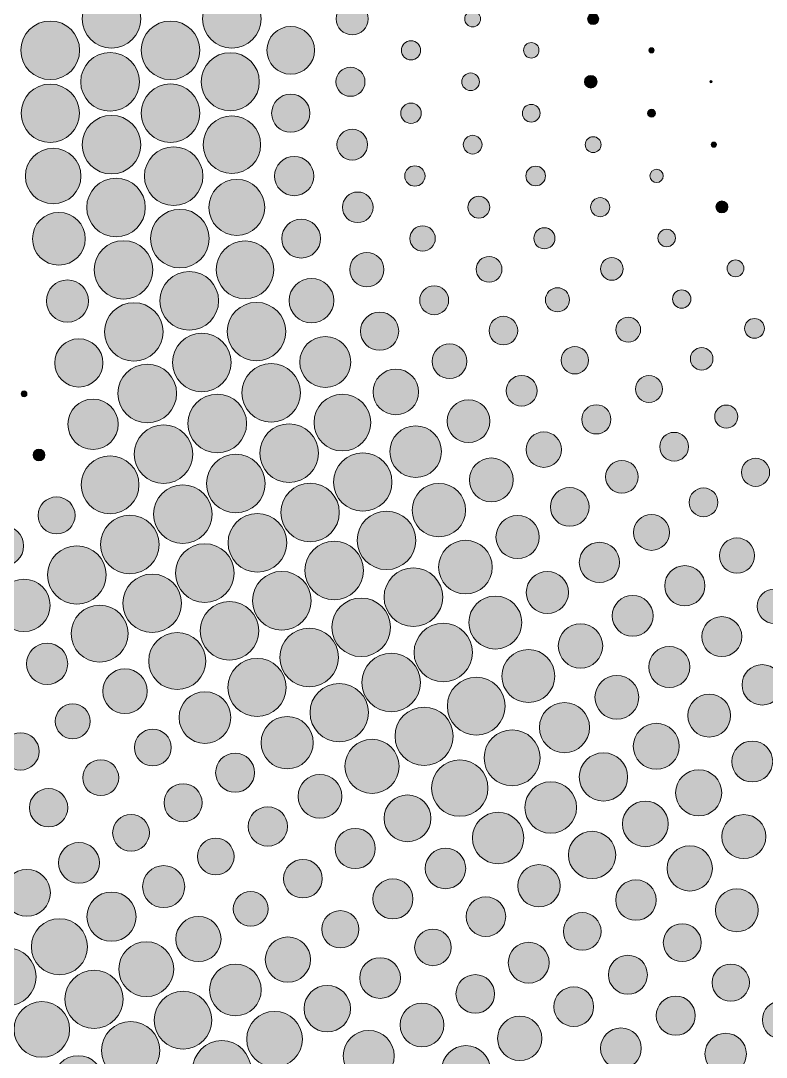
# Model space of a CAD drawing. Extents: x 3515 to 4006, y 175 to 667.
# Drawn here: x 3643.9 to 3705.4, y 340.4 to 426 of the extents above; entities that cross this region are included whole.
import ezdxf

# ---------------------------------------------------------------- set-up
doc = ezdxf.new("R2010")
doc.units = 0
doc.header["$MEASUREMENT"] = 0
doc.layers.add('Capa 1', color=7, linetype='Continuous', lineweight=0)

# ---------------------------------------------------------------- blocks, each defined once
blk = doc.blocks.new('Block_0')
at = {"layer": 'Capa 1', "true_color": 0x000000, "transparency": 33554687}
h = blk.add_hatch(color=18, dxfattribs=at)
h.dxf.hatch_style = 2
edge = h.paths.add_edge_path()
edge.add_arc((3651.364, 426.147), 2.421, 0, 360)
h = blk.add_hatch(color=18, dxfattribs=at)
h.dxf.hatch_style = 2
edge = h.paths.add_edge_path()
edge.add_arc((3661.301, 426.147), 2.418, 0, 360)
h = blk.add_hatch(color=18, dxfattribs=at)
h.dxf.hatch_style = 2
edge = h.paths.add_edge_path()
edge.add_arc((3671.241, 426.147), 1.322, 0, 360)
h = blk.add_hatch(color=18, dxfattribs=at)
h.dxf.hatch_style = 2
edge = h.paths.add_edge_path()
edge.add_arc((3681.185, 426.146), 0.657, 0, 360)
h = blk.add_hatch(color=18, dxfattribs=at)
h.dxf.hatch_style = 2
edge = h.paths.add_edge_path()
edge.add_arc((3691.134, 426.145), 0.46, 0, 360)
h = blk.add_hatch(color=18, dxfattribs=at)
h.dxf.hatch_style = 2
edge = h.paths.add_edge_path()
edge.add_arc((3646.307, 423.551), 2.421, 0, 360)
h = blk.add_hatch(color=18, dxfattribs=at)
h.dxf.hatch_style = 2
edge = h.paths.add_edge_path()
edge.add_arc((3656.235, 423.551), 2.421, 0, 360)
h = blk.add_hatch(color=18, dxfattribs=at)
h.dxf.hatch_style = 2
edge = h.paths.add_edge_path()
edge.add_arc((3666.164, 423.551), 1.969, 0, 360)
h = blk.add_hatch(color=18, dxfattribs=at)
h.dxf.hatch_style = 2
edge = h.paths.add_edge_path()
edge.add_arc((3676.093, 423.551), 0.794, 0, 360)
h = blk.add_hatch(color=18, dxfattribs=at)
h.dxf.hatch_style = 2
edge = h.paths.add_edge_path()
edge.add_arc((3686.023, 423.551), 0.639, 0, 360)
h = blk.add_hatch(color=18, dxfattribs=at)
h.dxf.hatch_style = 2
edge = h.paths.add_edge_path()
edge.add_arc((3651.24, 420.953), 2.421, 0, 360)
h = blk.add_hatch(color=18, dxfattribs=at)
h.dxf.hatch_style = 2
edge = h.paths.add_edge_path()
edge.add_arc((3661.165, 420.953), 2.4, 0, 360)
h = blk.add_hatch(color=18, dxfattribs=at)
h.dxf.hatch_style = 2
edge = h.paths.add_edge_path()
edge.add_arc((3695.955, 423.55), 0.215, 0, 360)
h = blk.add_hatch(color=18, dxfattribs=at)
h.dxf.hatch_style = 2
edge = h.paths.add_edge_path()
edge.add_arc((3671.09, 420.953), 1.202, 0, 360)
h = blk.add_hatch(color=18, dxfattribs=at)
h.dxf.hatch_style = 2
edge = h.paths.add_edge_path()
edge.add_arc((3681.015, 420.953), 0.726, 0, 360)
h = blk.add_hatch(color=18, dxfattribs=at)
h.dxf.hatch_style = 2
edge = h.paths.add_edge_path()
edge.add_arc((3690.94, 420.953), 0.52, 0, 360)
h = blk.add_hatch(color=18, dxfattribs=at)
h.dxf.hatch_style = 2
edge = h.paths.add_edge_path()
edge.add_arc((3646.307, 418.355), 2.409, 0, 360)
h = blk.add_hatch(color=18, dxfattribs=at)
h.dxf.hatch_style = 2
edge = h.paths.add_edge_path()
edge.add_arc((3656.235, 418.355), 2.421, 0, 360)
h = blk.add_hatch(color=18, dxfattribs=at)
h.dxf.hatch_style = 2
edge = h.paths.add_edge_path()
edge.add_arc((3700.865, 420.953), 0.0944, 0, 360)
h = blk.add_hatch(color=18, dxfattribs=at)
h.dxf.hatch_style = 2
edge = h.paths.add_edge_path()
edge.add_arc((3666.164, 418.355), 1.577, 0, 360)
h = blk.add_hatch(color=18, dxfattribs=at)
h.dxf.hatch_style = 2
edge = h.paths.add_edge_path()
edge.add_arc((3676.093, 418.355), 0.844, 0, 360)
h = blk.add_hatch(color=18, dxfattribs=at)
h.dxf.hatch_style = 2
edge = h.paths.add_edge_path()
edge.add_arc((3686.023, 418.355), 0.733, 0, 360)
h = blk.add_hatch(color=18, dxfattribs=at)
h.dxf.hatch_style = 2
edge = h.paths.add_edge_path()
edge.add_arc((3695.955, 418.355), 0.323, 0, 360)
h = blk.add_hatch(color=18, dxfattribs=at)
h.dxf.hatch_style = 2
edge = h.paths.add_edge_path()
edge.add_arc((3651.364, 415.758), 2.421, 0, 360)
h = blk.add_hatch(color=18, dxfattribs=at)
h.dxf.hatch_style = 2
edge = h.paths.add_edge_path()
edge.add_arc((3661.301, 415.758), 2.377, 0, 360)
h = blk.add_hatch(color=18, dxfattribs=at)
h.dxf.hatch_style = 2
edge = h.paths.add_edge_path()
edge.add_arc((3671.241, 415.759), 1.268, 0, 360)
h = blk.add_hatch(color=18, dxfattribs=at)
h.dxf.hatch_style = 2
edge = h.paths.add_edge_path()
edge.add_arc((3681.185, 415.76), 0.773, 0, 360)
h = blk.add_hatch(color=18, dxfattribs=at)
h.dxf.hatch_style = 2
edge = h.paths.add_edge_path()
edge.add_arc((3691.134, 415.761), 0.658, 0, 360)
h = blk.add_hatch(color=18, dxfattribs=at)
h.dxf.hatch_style = 2
edge = h.paths.add_edge_path()
edge.add_arc((3646.544, 413.164), 2.292, 0, 360)
h = blk.add_hatch(color=18, dxfattribs=at)
h.dxf.hatch_style = 2
edge = h.paths.add_edge_path()
edge.add_arc((3656.494, 413.165), 2.418, 0, 360)
h = blk.add_hatch(color=18, dxfattribs=at)
h.dxf.hatch_style = 2
edge = h.paths.add_edge_path()
edge.add_arc((3701.092, 415.763), 0.215, 0, 360)
h = blk.add_hatch(color=18, dxfattribs=at)
h.dxf.hatch_style = 2
edge = h.paths.add_edge_path()
edge.add_arc((3666.45, 413.167), 1.622, 0, 360)
h = blk.add_hatch(color=18, dxfattribs=at)
h.dxf.hatch_style = 2
edge = h.paths.add_edge_path()
edge.add_arc((3676.413, 413.169), 0.841, 0, 360)
h = blk.add_hatch(color=18, dxfattribs=at)
h.dxf.hatch_style = 2
edge = h.paths.add_edge_path()
edge.add_arc((3686.386, 413.172), 0.809, 0, 360)
h = blk.add_hatch(color=18, dxfattribs=at)
h.dxf.hatch_style = 2
edge = h.paths.add_edge_path()
edge.add_arc((3696.373, 413.177), 0.547, 0, 360)
h = blk.add_hatch(color=18, dxfattribs=at)
h.dxf.hatch_style = 2
edge = h.paths.add_edge_path()
edge.add_arc((3651.735, 410.575), 2.42, 0, 360)
h = blk.add_hatch(color=18, dxfattribs=at)
h.dxf.hatch_style = 2
edge = h.paths.add_edge_path()
edge.add_arc((3661.709, 410.578), 2.309, 0, 360)
h = blk.add_hatch(color=18, dxfattribs=at)
h.dxf.hatch_style = 2
edge = h.paths.add_edge_path()
edge.add_arc((3671.694, 410.583), 1.265, 0, 360)
h = blk.add_hatch(color=18, dxfattribs=at)
h.dxf.hatch_style = 2
edge = h.paths.add_edge_path()
edge.add_arc((3681.695, 410.589), 0.904, 0, 360)
h = blk.add_hatch(color=18, dxfattribs=at)
h.dxf.hatch_style = 2
edge = h.paths.add_edge_path()
edge.add_arc((3691.716, 410.598), 0.787, 0, 360)
h = blk.add_hatch(color=18, dxfattribs=at)
h.dxf.hatch_style = 2
edge = h.paths.add_edge_path()
edge.add_arc((3701.77, 410.612), 0.494, 0, 360)
h = blk.add_hatch(color=18, dxfattribs=at)
h.dxf.hatch_style = 2
edge = h.paths.add_edge_path()
edge.add_arc((3647.016, 407.989), 2.18, 0, 360)
h = blk.add_hatch(color=18, dxfattribs=at)
h.dxf.hatch_style = 2
edge = h.paths.add_edge_path()
edge.add_arc((3657.012, 407.995), 2.42, 0, 360)
h = blk.add_hatch(color=18, dxfattribs=at)
h.dxf.hatch_style = 2
edge = h.paths.add_edge_path()
edge.add_arc((3667.021, 408.002), 1.605, 0, 360)
h = blk.add_hatch(color=18, dxfattribs=at)
h.dxf.hatch_style = 2
edge = h.paths.add_edge_path()
edge.add_arc((3677.051, 408.012), 1.049, 0, 360)
h = blk.add_hatch(color=18, dxfattribs=at)
h.dxf.hatch_style = 2
edge = h.paths.add_edge_path()
edge.add_arc((3687.109, 408.027), 0.87, 0, 360)
h = blk.add_hatch(color=18, dxfattribs=at)
h.dxf.hatch_style = 2
edge = h.paths.add_edge_path()
edge.add_arc((3697.206, 408.049), 0.718, 0, 360)
h = blk.add_hatch(color=18, dxfattribs=at)
h.dxf.hatch_style = 2
edge = h.paths.add_edge_path()
edge.add_arc((3652.352, 405.416), 2.413, 0, 360)
h = blk.add_hatch(color=18, dxfattribs=at)
h.dxf.hatch_style = 2
edge = h.paths.add_edge_path()
edge.add_arc((3662.387, 405.427), 2.384, 0, 360)
h = blk.add_hatch(color=18, dxfattribs=at)
h.dxf.hatch_style = 2
edge = h.paths.add_edge_path()
edge.add_arc((3672.447, 405.442), 1.414, 0, 360)
h = blk.add_hatch(color=18, dxfattribs=at)
h.dxf.hatch_style = 2
edge = h.paths.add_edge_path()
edge.add_arc((3682.541, 405.463), 1.066, 0, 360)
h = blk.add_hatch(color=18, dxfattribs=at)
h.dxf.hatch_style = 2
edge = h.paths.add_edge_path()
edge.add_arc((3692.682, 405.493), 0.933, 0, 360)
h = blk.add_hatch(color=18, dxfattribs=at)
h.dxf.hatch_style = 2
edge = h.paths.add_edge_path()
edge.add_arc((3702.894, 405.54), 0.695, 0, 360)
h = blk.add_hatch(color=18, dxfattribs=at)
h.dxf.hatch_style = 2
edge = h.paths.add_edge_path()
edge.add_arc((3657.786, 402.857), 2.421, 0, 360)
h = blk.add_hatch(color=18, dxfattribs=at)
h.dxf.hatch_style = 2
edge = h.paths.add_edge_path()
edge.add_arc((3647.724, 402.841), 1.742, 0, 360)
h = blk.add_hatch(color=18, dxfattribs=at)
h.dxf.hatch_style = 2
edge = h.paths.add_edge_path()
edge.add_arc((3667.877, 402.877), 1.841, 0, 360)
h = blk.add_hatch(color=18, dxfattribs=at)
h.dxf.hatch_style = 2
edge = h.paths.add_edge_path()
edge.add_arc((3678.006, 402.905), 1.197, 0, 360)
h = blk.add_hatch(color=18, dxfattribs=at)
h.dxf.hatch_style = 2
edge = h.paths.add_edge_path()
edge.add_arc((3688.189, 402.945), 0.996, 0, 360)
h = blk.add_hatch(color=18, dxfattribs=at)
h.dxf.hatch_style = 2
edge = h.paths.add_edge_path()
edge.add_arc((3698.45, 403.004), 0.755, 0, 360)
h = blk.add_hatch(color=18, dxfattribs=at)
h.dxf.hatch_style = 2
edge = h.paths.add_edge_path()
edge.add_arc((3653.213, 400.291), 2.416, 0, 360)
h = blk.add_hatch(color=18, dxfattribs=at)
h.dxf.hatch_style = 2
edge = h.paths.add_edge_path()
edge.add_arc((3663.334, 400.318), 2.412, 0, 360)
h = blk.add_hatch(color=18, dxfattribs=at)
h.dxf.hatch_style = 2
edge = h.paths.add_edge_path()
edge.add_arc((3673.498, 400.353), 1.578, 0, 360)
h = blk.add_hatch(color=18, dxfattribs=at)
h.dxf.hatch_style = 2
edge = h.paths.add_edge_path()
edge.add_arc((3683.721, 400.403), 1.183, 0, 360)
h = blk.add_hatch(color=18, dxfattribs=at)
h.dxf.hatch_style = 2
edge = h.paths.add_edge_path()
edge.add_arc((3694.027, 400.475), 1.026, 0, 360)
h = blk.add_hatch(color=18, dxfattribs=at)
h.dxf.hatch_style = 2
edge = h.paths.add_edge_path()
edge.add_arc((3704.456, 400.586), 0.817, 0, 360)
h = blk.add_hatch(color=18, dxfattribs=at)
h.dxf.hatch_style = 2
edge = h.paths.add_edge_path()
edge.add_arc((3658.816, 397.763), 2.421, 0, 360)
h = blk.add_hatch(color=18, dxfattribs=at)
h.dxf.hatch_style = 2
edge = h.paths.add_edge_path()
edge.add_arc((3669.013, 397.807), 2.106, 0, 360)
h = blk.add_hatch(color=18, dxfattribs=at)
h.dxf.hatch_style = 2
edge = h.paths.add_edge_path()
edge.add_arc((3648.665, 397.731), 1.99, 0, 360)
h = blk.add_hatch(color=18, dxfattribs=at)
h.dxf.hatch_style = 2
edge = h.paths.add_edge_path()
edge.add_arc((3679.273, 397.866), 1.433, 0, 360)
h = blk.add_hatch(color=18, dxfattribs=at)
h.dxf.hatch_style = 2
edge = h.paths.add_edge_path()
edge.add_arc((3689.621, 397.95), 1.129, 0, 360)
h = blk.add_hatch(color=18, dxfattribs=at)
h.dxf.hatch_style = 2
edge = h.paths.add_edge_path()
edge.add_arc((3700.095, 398.076), 0.931, 0, 360)
h = blk.add_hatch(color=18, dxfattribs=at)
h.dxf.hatch_style = 2
edge = h.paths.add_edge_path()
edge.add_arc((3654.318, 395.214), 2.421, 0, 360)
h = blk.add_hatch(color=18, dxfattribs=at)
h.dxf.hatch_style = 2
edge = h.paths.add_edge_path()
edge.add_arc((3664.547, 395.265), 2.418, 0, 360)
h = blk.add_hatch(color=18, dxfattribs=at)
h.dxf.hatch_style = 2
edge = h.paths.add_edge_path()
edge.add_arc((3674.843, 395.334), 1.882, 0, 360)
h = blk.add_hatch(color=18, dxfattribs=at)
h.dxf.hatch_style = 2
edge = h.paths.add_edge_path()
edge.add_arc((3685.229, 395.431), 1.27, 0, 360)
h = blk.add_hatch(color=18, dxfattribs=at)
h.dxf.hatch_style = 2
edge = h.paths.add_edge_path()
edge.add_arc((3695.743, 395.571), 1.114, 0, 360)
h = blk.add_hatch(color=18, dxfattribs=at)
h.dxf.hatch_style = 2
edge = h.paths.add_edge_path()
edge.add_arc((3644.139, 395.175), 0.242, 0, 360)
h = blk.add_hatch(color=18, dxfattribs=at)
h.dxf.hatch_style = 2
edge = h.paths.add_edge_path()
edge.add_arc((3649.838, 392.669), 2.078, 0, 360)
h = blk.add_hatch(color=18, dxfattribs=at)
h.dxf.hatch_style = 2
edge = h.paths.add_edge_path()
edge.add_arc((3660.098, 392.728), 2.421, 0, 360)
h = blk.add_hatch(color=18, dxfattribs=at)
h.dxf.hatch_style = 2
edge = h.paths.add_edge_path()
edge.add_arc((3670.427, 392.807), 2.343, 0, 360)
h = blk.add_hatch(color=18, dxfattribs=at)
h.dxf.hatch_style = 2
edge = h.paths.add_edge_path()
edge.add_arc((3680.848, 392.915), 1.767, 0, 360)
h = blk.add_hatch(color=18, dxfattribs=at)
h.dxf.hatch_style = 2
edge = h.paths.add_edge_path()
edge.add_arc((3691.398, 393.068), 1.206, 0, 360)
h = blk.add_hatch(color=18, dxfattribs=at)
h.dxf.hatch_style = 2
edge = h.paths.add_edge_path()
edge.add_arc((3702.131, 393.297), 0.956, 0, 360)
h = blk.add_hatch(color=18, dxfattribs=at)
h.dxf.hatch_style = 2
edge = h.paths.add_edge_path()
edge.add_arc((3655.663, 390.195), 2.421, 0, 360)
h = blk.add_hatch(color=18, dxfattribs=at)
h.dxf.hatch_style = 2
edge = h.paths.add_edge_path()
edge.add_arc((3666.023, 390.283), 2.42, 0, 360)
h = blk.add_hatch(color=18, dxfattribs=at)
h.dxf.hatch_style = 2
edge = h.paths.add_edge_path()
edge.add_arc((3676.477, 390.402), 2.129, 0, 360)
h = blk.add_hatch(color=18, dxfattribs=at)
h.dxf.hatch_style = 2
edge = h.paths.add_edge_path()
edge.add_arc((3687.059, 390.568), 1.462, 0, 360)
h = blk.add_hatch(color=18, dxfattribs=at)
h.dxf.hatch_style = 2
edge = h.paths.add_edge_path()
edge.add_arc((3697.82, 390.809), 1.189, 0, 360)
h = blk.add_hatch(color=18, dxfattribs=at)
h.dxf.hatch_style = 2
edge = h.paths.add_edge_path()
edge.add_arc((3645.374, 390.128), 0.488, 0, 360)
h = blk.add_hatch(color=18, dxfattribs=at)
h.dxf.hatch_style = 2
edge = h.paths.add_edge_path()
edge.add_arc((3651.24, 387.665), 2.389, 0, 360)
h = blk.add_hatch(color=18, dxfattribs=at)
h.dxf.hatch_style = 2
edge = h.paths.add_edge_path()
edge.add_arc((3661.63, 387.763), 2.421, 0, 360)
h = blk.add_hatch(color=18, dxfattribs=at)
h.dxf.hatch_style = 2
edge = h.paths.add_edge_path()
edge.add_arc((3672.114, 387.892), 2.41, 0, 360)
h = blk.add_hatch(color=18, dxfattribs=at)
h.dxf.hatch_style = 2
edge = h.paths.add_edge_path()
edge.add_arc((3682.725, 388.07), 1.813, 0, 360)
h = blk.add_hatch(color=18, dxfattribs=at)
h.dxf.hatch_style = 2
edge = h.paths.add_edge_path()
edge.add_arc((3693.511, 388.322), 1.348, 0, 360)
h = blk.add_hatch(color=18, dxfattribs=at)
h.dxf.hatch_style = 2
edge = h.paths.add_edge_path()
edge.add_arc((3704.546, 388.697), 1.162, 0, 360)
h = blk.add_hatch(color=18, dxfattribs=at)
h.dxf.hatch_style = 2
edge = h.paths.add_edge_path()
edge.add_arc((3657.245, 385.245), 2.421, 0, 360)
h = blk.add_hatch(color=18, dxfattribs=at)
h.dxf.hatch_style = 2
edge = h.paths.add_edge_path()
edge.add_arc((3667.757, 385.385), 2.418, 0, 360)
h = blk.add_hatch(color=18, dxfattribs=at)
h.dxf.hatch_style = 2
edge = h.paths.add_edge_path()
edge.add_arc((3678.396, 385.573), 2.206, 0, 360)
h = blk.add_hatch(color=18, dxfattribs=at)
h.dxf.hatch_style = 2
edge = h.paths.add_edge_path()
edge.add_arc((3689.203, 385.835), 1.6, 0, 360)
h = blk.add_hatch(color=18, dxfattribs=at)
h.dxf.hatch_style = 2
edge = h.paths.add_edge_path()
edge.add_arc((3700.248, 386.215), 1.187, 0, 360)
h = blk.add_hatch(color=18, dxfattribs=at)
h.dxf.hatch_style = 2
edge = h.paths.add_edge_path()
edge.add_arc((3646.828, 385.139), 1.526, 0, 360)
h = blk.add_hatch(color=18, dxfattribs=at)
h.dxf.hatch_style = 2
edge = h.paths.add_edge_path()
edge.add_arc((3663.407, 382.88), 2.421, 0, 360)
h = blk.add_hatch(color=18, dxfattribs=at)
h.dxf.hatch_style = 2
edge = h.paths.add_edge_path()
edge.add_arc((3674.069, 383.078), 2.417, 0, 360)
h = blk.add_hatch(color=18, dxfattribs=at)
h.dxf.hatch_style = 2
edge = h.paths.add_edge_path()
edge.add_arc((3652.868, 382.731), 2.418, 0, 360)
h = blk.add_hatch(color=18, dxfattribs=at)
h.dxf.hatch_style = 2
edge = h.paths.add_edge_path()
edge.add_arc((3684.897, 383.349), 1.785, 0, 360)
h = blk.add_hatch(color=18, dxfattribs=at)
h.dxf.hatch_style = 2
edge = h.paths.add_edge_path()
edge.add_arc((3695.95, 383.734), 1.484, 0, 360)
h = blk.add_hatch(color=18, dxfattribs=at)
h.dxf.hatch_style = 2
edge = h.paths.add_edge_path()
edge.add_arc((3642.425, 382.616), 1.679, 0, 360)
h = blk.add_hatch(color=18, dxfattribs=at)
h.dxf.hatch_style = 2
edge = h.paths.add_edge_path()
edge.add_arc((3659.061, 380.377), 2.421, 0, 360)
h = blk.add_hatch(color=18, dxfattribs=at)
h.dxf.hatch_style = 2
edge = h.paths.add_edge_path()
edge.add_arc((3669.746, 380.584), 2.421, 0, 360)
h = blk.add_hatch(color=18, dxfattribs=at)
h.dxf.hatch_style = 2
edge = h.paths.add_edge_path()
edge.add_arc((3680.592, 380.864), 2.217, 0, 360)
h = blk.add_hatch(color=18, dxfattribs=at)
h.dxf.hatch_style = 2
edge = h.paths.add_edge_path()
edge.add_arc((3691.653, 381.253), 1.663, 0, 360)
h = blk.add_hatch(color=18, dxfattribs=at)
h.dxf.hatch_style = 2
edge = h.paths.add_edge_path()
edge.add_arc((3703.012, 381.816), 1.457, 0, 360)
h = blk.add_hatch(color=18, dxfattribs=at)
h.dxf.hatch_style = 2
edge = h.paths.add_edge_path()
edge.add_arc((3648.498, 380.218), 2.413, 0, 360)
h = blk.add_hatch(color=18, dxfattribs=at)
h.dxf.hatch_style = 2
edge = h.paths.add_edge_path()
edge.add_arc((3698.704, 379.328), 1.661, 0, 360)
h = blk.add_hatch(color=18, dxfattribs=at)
h.dxf.hatch_style = 2
edge = h.paths.add_edge_path()
edge.add_arc((3654.719, 377.875), 2.417, 0, 360)
h = blk.add_hatch(color=18, dxfattribs=at)
h.dxf.hatch_style = 2
edge = h.paths.add_edge_path()
edge.add_arc((3665.425, 378.092), 2.421, 0, 360)
h = blk.add_hatch(color=18, dxfattribs=at)
h.dxf.hatch_style = 2
edge = h.paths.add_edge_path()
edge.add_arc((3676.287, 378.379), 2.421, 0, 360)
h = blk.add_hatch(color=18, dxfattribs=at)
h.dxf.hatch_style = 2
edge = h.paths.add_edge_path()
edge.add_arc((3687.355, 378.772), 1.739, 0, 360)
h = blk.add_hatch(color=18, dxfattribs=at)
h.dxf.hatch_style = 2
edge = h.paths.add_edge_path()
edge.add_arc((3644.134, 377.708), 2.163, 0, 360)
h = blk.add_hatch(color=18, dxfattribs=at)
h.dxf.hatch_style = 2
edge = h.paths.add_edge_path()
edge.add_arc((3683.057, 376.29), 2.19, 0, 360)
h = blk.add_hatch(color=18, dxfattribs=at)
h.dxf.hatch_style = 2
edge = h.paths.add_edge_path()
edge.add_arc((3694.397, 376.841), 1.69, 0, 360)
h = blk.add_hatch(color=18, dxfattribs=at)
h.dxf.hatch_style = 2
edge = h.paths.add_edge_path()
edge.add_arc((3706.097, 377.636), 1.421, 0, 360)
h = blk.add_hatch(color=18, dxfattribs=at)
h.dxf.hatch_style = 2
edge = h.paths.add_edge_path()
edge.add_arc((3650.381, 375.375), 2.353, 0, 360)
h = blk.add_hatch(color=18, dxfattribs=at)
h.dxf.hatch_style = 2
edge = h.paths.add_edge_path()
edge.add_arc((3661.106, 375.6), 2.421, 0, 360)
h = blk.add_hatch(color=18, dxfattribs=at)
h.dxf.hatch_style = 2
edge = h.paths.add_edge_path()
edge.add_arc((3671.983, 375.894), 2.421, 0, 360)
h = blk.add_hatch(color=18, dxfattribs=at)
h.dxf.hatch_style = 2
edge = h.paths.add_edge_path()
edge.add_arc((3701.758, 375.125), 1.651, 0, 360)
h = blk.add_hatch(color=18, dxfattribs=at)
h.dxf.hatch_style = 2
edge = h.paths.add_edge_path()
edge.add_arc((3678.76, 373.809), 2.415, 0, 360)
h = blk.add_hatch(color=18, dxfattribs=at)
h.dxf.hatch_style = 2
edge = h.paths.add_edge_path()
edge.add_arc((3690.09, 374.354), 1.832, 0, 360)
h = blk.add_hatch(color=18, dxfattribs=at)
h.dxf.hatch_style = 2
edge = h.paths.add_edge_path()
edge.add_arc((3656.789, 373.109), 2.357, 0, 360)
h = blk.add_hatch(color=18, dxfattribs=at)
h.dxf.hatch_style = 2
edge = h.paths.add_edge_path()
edge.add_arc((3667.68, 373.41), 2.421, 0, 360)
h = blk.add_hatch(color=18, dxfattribs=at)
h.dxf.hatch_style = 2
edge = h.paths.add_edge_path()
edge.add_arc((3646.047, 372.877), 1.701, 0, 360)
h = blk.add_hatch(color=18, dxfattribs=at)
h.dxf.hatch_style = 2
edge = h.paths.add_edge_path()
edge.add_arc((3697.423, 372.617), 1.698, 0, 360)
h = blk.add_hatch(color=18, dxfattribs=at)
h.dxf.hatch_style = 2
edge = h.paths.add_edge_path()
edge.add_arc((3663.377, 370.926), 2.404, 0, 360)
h = blk.add_hatch(color=18, dxfattribs=at)
h.dxf.hatch_style = 2
edge = h.paths.add_edge_path()
edge.add_arc((3674.462, 371.328), 2.421, 0, 360)
h = blk.add_hatch(color=18, dxfattribs=at)
h.dxf.hatch_style = 2
edge = h.paths.add_edge_path()
edge.add_arc((3685.785, 371.868), 2.187, 0, 360)
h = blk.add_hatch(color=18, dxfattribs=at)
h.dxf.hatch_style = 2
edge = h.paths.add_edge_path()
edge.add_arc((3652.474, 370.619), 1.842, 0, 360)
h = blk.add_hatch(color=18, dxfattribs=at)
h.dxf.hatch_style = 2
edge = h.paths.add_edge_path()
edge.add_arc((3705.097, 371.145), 1.669, 0, 360)
h = blk.add_hatch(color=18, dxfattribs=at)
h.dxf.hatch_style = 2
edge = h.paths.add_edge_path()
edge.add_arc((3681.481, 369.383), 2.386, 0, 360)
h = blk.add_hatch(color=18, dxfattribs=at)
h.dxf.hatch_style = 2
edge = h.paths.add_edge_path()
edge.add_arc((3693.092, 370.113), 1.807, 0, 360)
h = blk.add_hatch(color=18, dxfattribs=at)
h.dxf.hatch_style = 2
edge = h.paths.add_edge_path()
edge.add_arc((3670.165, 368.847), 2.409, 0, 360)
h = blk.add_hatch(color=18, dxfattribs=at)
h.dxf.hatch_style = 2
edge = h.paths.add_edge_path()
edge.add_arc((3659.074, 368.442), 2.136, 0, 360)
h = blk.add_hatch(color=18, dxfattribs=at)
h.dxf.hatch_style = 2
edge = h.paths.add_edge_path()
edge.add_arc((3700.719, 368.601), 1.771, 0, 360)
h = blk.add_hatch(color=18, dxfattribs=at)
h.dxf.hatch_style = 2
edge = h.paths.add_edge_path()
edge.add_arc((3648.16, 368.13), 1.439, 0, 360)
h = blk.add_hatch(color=18, dxfattribs=at)
h.dxf.hatch_style = 2
edge = h.paths.add_edge_path()
edge.add_arc((3677.177, 366.898), 2.405, 0, 360)
h = blk.add_hatch(color=18, dxfattribs=at)
h.dxf.hatch_style = 2
edge = h.paths.add_edge_path()
edge.add_arc((3688.766, 367.612), 2.072, 0, 360)
h = blk.add_hatch(color=18, dxfattribs=at)
h.dxf.hatch_style = 2
edge = h.paths.add_edge_path()
edge.add_arc((3665.867, 366.366), 2.159, 0, 360)
h = blk.add_hatch(color=18, dxfattribs=at)
h.dxf.hatch_style = 2
edge = h.paths.add_edge_path()
edge.add_arc((3654.772, 365.959), 1.519, 0, 360)
h = blk.add_hatch(color=18, dxfattribs=at)
h.dxf.hatch_style = 2
edge = h.paths.add_edge_path()
edge.add_arc((3684.442, 365.113), 2.311, 0, 360)
h = blk.add_hatch(color=18, dxfattribs=at)
h.dxf.hatch_style = 2
edge = h.paths.add_edge_path()
edge.add_arc((3696.35, 366.065), 1.901, 0, 360)
h = blk.add_hatch(color=18, dxfattribs=at)
h.dxf.hatch_style = 2
edge = h.paths.add_edge_path()
edge.add_arc((3643.848, 365.641), 1.541, 0, 360)
h = blk.add_hatch(color=18, dxfattribs=at)
h.dxf.hatch_style = 2
edge = h.paths.add_edge_path()
edge.add_arc((3672.874, 364.413), 2.232, 0, 360)
h = blk.add_hatch(color=18, dxfattribs=at)
h.dxf.hatch_style = 2
edge = h.paths.add_edge_path()
edge.add_arc((3704.271, 364.809), 1.691, 0, 360)
h = blk.add_hatch(color=18, dxfattribs=at)
h.dxf.hatch_style = 2
edge = h.paths.add_edge_path()
edge.add_arc((3650.471, 363.475), 1.486, 0, 360)
h = blk.add_hatch(color=18, dxfattribs=at)
h.dxf.hatch_style = 2
edge = h.paths.add_edge_path()
edge.add_arc((3661.569, 363.884), 1.611, 0, 360)
h = blk.add_hatch(color=18, dxfattribs=at)
h.dxf.hatch_style = 2
edge = h.paths.add_edge_path()
edge.add_arc((3680.12, 362.615), 2.33, 0, 360)
h = blk.add_hatch(color=18, dxfattribs=at)
h.dxf.hatch_style = 2
edge = h.paths.add_edge_path()
edge.add_arc((3691.988, 363.536), 1.995, 0, 360)
h = blk.add_hatch(color=18, dxfattribs=at)
h.dxf.hatch_style = 2
edge = h.paths.add_edge_path()
edge.add_arc((3699.85, 362.225), 1.905, 0, 360)
h = blk.add_hatch(color=18, dxfattribs=at)
h.dxf.hatch_style = 2
edge = h.paths.add_edge_path()
edge.add_arc((3668.571, 361.929), 1.806, 0, 360)
h = blk.add_hatch(color=18, dxfattribs=at)
h.dxf.hatch_style = 2
edge = h.paths.add_edge_path()
edge.add_arc((3687.633, 361.012), 2.13, 0, 360)
h = blk.add_hatch(color=18, dxfattribs=at)
h.dxf.hatch_style = 2
edge = h.paths.add_edge_path()
edge.add_arc((3646.169, 360.992), 1.583, 0, 360)
h = blk.add_hatch(color=18, dxfattribs=at)
h.dxf.hatch_style = 2
edge = h.paths.add_edge_path()
edge.add_arc((3657.272, 361.403), 1.572, 0, 360)
h = blk.add_hatch(color=18, dxfattribs=at)
h.dxf.hatch_style = 2
edge = h.paths.add_edge_path()
edge.add_arc((3675.801, 360.12), 1.933, 0, 360)
h = blk.add_hatch(color=18, dxfattribs=at)
h.dxf.hatch_style = 2
edge = h.paths.add_edge_path()
edge.add_arc((3695.443, 359.655), 1.883, 0, 360)
h = blk.add_hatch(color=18, dxfattribs=at)
h.dxf.hatch_style = 2
edge = h.paths.add_edge_path()
edge.add_arc((3652.974, 358.922), 1.518, 0, 360)
h = blk.add_hatch(color=18, dxfattribs=at)
h.dxf.hatch_style = 2
edge = h.paths.add_edge_path()
edge.add_arc((3664.269, 359.445), 1.619, 0, 360)
h = blk.add_hatch(color=18, dxfattribs=at)
h.dxf.hatch_style = 2
edge = h.paths.add_edge_path()
edge.add_arc((3683.283, 358.493), 2.124, 0, 360)
h = blk.add_hatch(color=18, dxfattribs=at)
h.dxf.hatch_style = 2
edge = h.paths.add_edge_path()
edge.add_arc((3703.58, 358.608), 1.817, 0, 360)
h = blk.add_hatch(color=18, dxfattribs=at)
h.dxf.hatch_style = 2
edge = h.paths.add_edge_path()
edge.add_arc((3671.484, 357.625), 1.661, 0, 360)
h = blk.add_hatch(color=18, dxfattribs=at)
h.dxf.hatch_style = 2
edge = h.paths.add_edge_path()
edge.add_arc((3691.046, 357.094), 1.952, 0, 360)
h = blk.add_hatch(color=18, dxfattribs=at)
h.dxf.hatch_style = 2
edge = h.paths.add_edge_path()
edge.add_arc((3648.677, 356.441), 1.688, 0, 360)
h = blk.add_hatch(color=18, dxfattribs=at)
h.dxf.hatch_style = 2
edge = h.paths.add_edge_path()
edge.add_arc((3659.967, 356.961), 1.515, 0, 360)
h = blk.add_hatch(color=18, dxfattribs=at)
h.dxf.hatch_style = 2
edge = h.paths.add_edge_path()
edge.add_arc((3678.939, 355.978), 1.672, 0, 360)
h = blk.add_hatch(color=18, dxfattribs=at)
h.dxf.hatch_style = 2
edge = h.paths.add_edge_path()
edge.add_arc((3699.117, 355.98), 1.868, 0, 360)
h = blk.add_hatch(color=18, dxfattribs=at)
h.dxf.hatch_style = 2
edge = h.paths.add_edge_path()
edge.add_arc((3655.666, 354.477), 1.738, 0, 360)
h = blk.add_hatch(color=18, dxfattribs=at)
h.dxf.hatch_style = 2
edge = h.paths.add_edge_path()
edge.add_arc((3667.168, 355.132), 1.595, 0, 360)
h = blk.add_hatch(color=18, dxfattribs=at)
h.dxf.hatch_style = 2
edge = h.paths.add_edge_path()
edge.add_arc((3686.658, 354.542), 1.748, 0, 360)
h = blk.add_hatch(color=18, dxfattribs=at)
h.dxf.hatch_style = 2
edge = h.paths.add_edge_path()
edge.add_arc((3644.379, 353.959), 1.933, 0, 360)
h = blk.add_hatch(color=18, dxfattribs=at)
h.dxf.hatch_style = 2
edge = h.paths.add_edge_path()
edge.add_arc((3674.598, 353.466), 1.657, 0, 360)
h = blk.add_hatch(color=18, dxfattribs=at)
h.dxf.hatch_style = 2
edge = h.paths.add_edge_path()
edge.add_arc((3694.669, 353.369), 1.674, 0, 360)
h = blk.add_hatch(color=18, dxfattribs=at)
h.dxf.hatch_style = 2
edge = h.paths.add_edge_path()
edge.add_arc((3651.365, 351.994), 2.033, 0, 360)
h = blk.add_hatch(color=18, dxfattribs=at)
h.dxf.hatch_style = 2
edge = h.paths.add_edge_path()
edge.add_arc((3662.854, 352.64), 1.434, 0, 360)
h = blk.add_hatch(color=18, dxfattribs=at)
h.dxf.hatch_style = 2
edge = h.paths.add_edge_path()
edge.add_arc((3682.279, 351.997), 1.634, 0, 360)
h = blk.add_hatch(color=18, dxfattribs=at)
h.dxf.hatch_style = 2
edge = h.paths.add_edge_path()
edge.add_arc((3702.998, 352.526), 1.773, 0, 360)
h = blk.add_hatch(color=18, dxfattribs=at)
h.dxf.hatch_style = 2
edge = h.paths.add_edge_path()
edge.add_arc((3658.542, 350.149), 1.868, 0, 360)
h = blk.add_hatch(color=18, dxfattribs=at)
h.dxf.hatch_style = 2
edge = h.paths.add_edge_path()
edge.add_arc((3670.261, 350.956), 1.537, 0, 360)
h = blk.add_hatch(color=18, dxfattribs=at)
h.dxf.hatch_style = 2
edge = h.paths.add_edge_path()
edge.add_arc((3690.235, 350.773), 1.558, 0, 360)
h = blk.add_hatch(color=18, dxfattribs=at)
h.dxf.hatch_style = 2
edge = h.paths.add_edge_path()
edge.add_arc((3647.064, 349.51), 2.317, 0, 360)
h = blk.add_hatch(color=18, dxfattribs=at)
h.dxf.hatch_style = 2
edge = h.paths.add_edge_path()
edge.add_arc((3698.492, 349.85), 1.564, 0, 360)
h = blk.add_hatch(color=18, dxfattribs=at)
h.dxf.hatch_style = 2
edge = h.paths.add_edge_path()
edge.add_arc((3665.927, 348.45), 1.868, 0, 360)
h = blk.add_hatch(color=18, dxfattribs=at)
h.dxf.hatch_style = 2
edge = h.paths.add_edge_path()
edge.add_arc((3677.906, 349.459), 1.512, 0, 360)
h = blk.add_hatch(color=18, dxfattribs=at)
h.dxf.hatch_style = 2
edge = h.paths.add_edge_path()
edge.add_arc((3642.763, 347.027), 2.38, 0, 360)
h = blk.add_hatch(color=18, dxfattribs=at)
h.dxf.hatch_style = 2
edge = h.paths.add_edge_path()
edge.add_arc((3654.23, 347.659), 2.266, 0, 360)
h = blk.add_hatch(color=18, dxfattribs=at)
h.dxf.hatch_style = 2
edge = h.paths.add_edge_path()
edge.add_arc((3685.813, 348.188), 1.688, 0, 360)
h = blk.add_hatch(color=18, dxfattribs=at)
h.dxf.hatch_style = 2
edge = h.paths.add_edge_path()
edge.add_arc((3673.54, 346.926), 1.682, 0, 360)
h = blk.add_hatch(color=18, dxfattribs=at)
h.dxf.hatch_style = 2
edge = h.paths.add_edge_path()
edge.add_arc((3694.004, 347.196), 1.609, 0, 360)
h = blk.add_hatch(color=18, dxfattribs=at)
h.dxf.hatch_style = 2
edge = h.paths.add_edge_path()
edge.add_arc((3661.596, 345.945), 2.135, 0, 360)
h = blk.add_hatch(color=18, dxfattribs=at)
h.dxf.hatch_style = 2
edge = h.paths.add_edge_path()
edge.add_arc((3702.503, 346.547), 1.538, 0, 360)
h = blk.add_hatch(color=18, dxfattribs=at)
h.dxf.hatch_style = 2
edge = h.paths.add_edge_path()
edge.add_arc((3649.919, 345.169), 2.403, 0, 360)
h = blk.add_hatch(color=18, dxfattribs=at)
h.dxf.hatch_style = 2
edge = h.paths.add_edge_path()
edge.add_arc((3681.402, 345.614), 1.594, 0, 360)
h = blk.add_hatch(color=18, dxfattribs=at)
h.dxf.hatch_style = 2
edge = h.paths.add_edge_path()
edge.add_arc((3669.179, 344.397), 1.917, 0, 360)
h = blk.add_hatch(color=18, dxfattribs=at)
h.dxf.hatch_style = 2
edge = h.paths.add_edge_path()
edge.add_arc((3689.533, 344.56), 1.639, 0, 360)
h = blk.add_hatch(color=18, dxfattribs=at)
h.dxf.hatch_style = 2
edge = h.paths.add_edge_path()
edge.add_arc((3657.267, 343.442), 2.386, 0, 360)
h = blk.add_hatch(color=18, dxfattribs=at)
h.dxf.hatch_style = 2
edge = h.paths.add_edge_path()
edge.add_arc((3697.955, 343.821), 1.617, 0, 360)
h = blk.add_hatch(color=18, dxfattribs=at)
h.dxf.hatch_style = 2
edge = h.paths.add_edge_path()
edge.add_arc((3706.689, 343.47), 1.58, 0, 360)
h = blk.add_hatch(color=18, dxfattribs=at)
h.dxf.hatch_style = 2
edge = h.paths.add_edge_path()
edge.add_arc((3645.61, 342.68), 2.295, 0, 360)
h = blk.add_hatch(color=18, dxfattribs=at)
h.dxf.hatch_style = 2
edge = h.paths.add_edge_path()
edge.add_arc((3664.824, 341.873), 2.3, 0, 360)
h = blk.add_hatch(color=18, dxfattribs=at)
h.dxf.hatch_style = 2
edge = h.paths.add_edge_path()
edge.add_arc((3677, 343.048), 1.805, 0, 360)
h = blk.add_hatch(color=18, dxfattribs=at)
h.dxf.hatch_style = 2
edge = h.paths.add_edge_path()
edge.add_arc((3652.941, 340.941), 2.398, 0, 360)
h = blk.add_hatch(color=18, dxfattribs=at)
h.dxf.hatch_style = 2
edge = h.paths.add_edge_path()
edge.add_arc((3685.076, 341.94), 1.834, 0, 360)
h = blk.add_hatch(color=18, dxfattribs=at)
h.dxf.hatch_style = 2
edge = h.paths.add_edge_path()
edge.add_arc((3672.606, 340.49), 2.108, 0, 360)
h = blk.add_hatch(color=18, dxfattribs=at)
h.dxf.hatch_style = 2
edge = h.paths.add_edge_path()
edge.add_arc((3693.429, 341.122), 1.684, 0, 360)
h = blk.add_hatch(color=18, dxfattribs=at)
h.dxf.hatch_style = 2
edge = h.paths.add_edge_path()
edge.add_arc((3660.472, 339.352), 2.405, 0, 360)
h = blk.add_hatch(color=18, dxfattribs=at)
h.dxf.hatch_style = 2
edge = h.paths.add_edge_path()
edge.add_arc((3702.077, 340.658), 1.707, 0, 360)
h = blk.add_hatch(color=18, dxfattribs=at)
h.dxf.hatch_style = 2
edge = h.paths.add_edge_path()
edge.add_arc((3680.632, 339.332), 2.012, 0, 360)
h = blk.add_hatch(color=18, dxfattribs=at)
h.dxf.hatch_style = 2
edge = h.paths.add_edge_path()
edge.add_arc((3648.617, 338.442), 2.07, 0, 360)
at = {"layer": 'Capa 1'}
for centre, radius in [((3651.364, 426.147), 2.421), ((3661.301, 426.147), 2.418), ((3671.241, 426.147), 1.322), ((3681.185, 426.146), 0.657), ((3691.134, 426.145), 0.46), ((3646.307, 423.551), 2.421), ((3656.235, 423.551), 2.421), ((3666.164, 423.551), 1.969), ((3676.093, 423.551), 0.794), ((3686.023, 423.551), 0.639), ((3651.24, 420.953), 2.421), ((3661.165, 420.953), 2.4), ((3695.955, 423.55), 0.215), ((3671.09, 420.953), 1.202), ((3681.015, 420.953), 0.726), ((3690.94, 420.953), 0.52), ((3646.307, 418.355), 2.409), ((3656.235, 418.355), 2.421), ((3700.865, 420.953), 0.0944), ((3666.164, 418.355), 1.577), ((3676.093, 418.355), 0.844), ((3686.023, 418.355), 0.733), ((3695.955, 418.355), 0.323), ((3651.364, 415.758), 2.421), ((3661.301, 415.758), 2.377), ((3671.241, 415.759), 1.268), ((3681.185, 415.76), 0.773), ((3691.134, 415.761), 0.658), ((3646.544, 413.164), 2.292), ((3656.494, 413.165), 2.418), ((3701.092, 415.763), 0.215), ((3666.45, 413.167), 1.622), ((3676.413, 413.169), 0.841), ((3686.386, 413.172), 0.809), ((3696.373, 413.177), 0.547), ((3651.735, 410.575), 2.42), ((3661.709, 410.578), 2.309), ((3671.694, 410.583), 1.265), ((3681.695, 410.589), 0.904), ((3691.716, 410.598), 0.787), ((3701.77, 410.612), 0.494), ((3647.016, 407.989), 2.18), ((3657.012, 407.995), 2.42), ((3667.021, 408.002), 1.605), ((3677.051, 408.012), 1.049), ((3687.109, 408.027), 0.87), ((3697.206, 408.049), 0.718), ((3652.352, 405.416), 2.413), ((3662.387, 405.427), 2.384), ((3672.447, 405.442), 1.414), ((3682.541, 405.463), 1.066), ((3692.682, 405.493), 0.933), ((3702.894, 405.54), 0.695), ((3657.786, 402.857), 2.421), ((3647.724, 402.841), 1.742), ((3667.877, 402.877), 1.841), ((3678.006, 402.905), 1.197), ((3688.189, 402.945), 0.996), ((3698.45, 403.004), 0.755), ((3653.213, 400.291), 2.416), ((3663.334, 400.318), 2.412), ((3673.498, 400.353), 1.578), ((3683.721, 400.403), 1.183), ((3694.027, 400.475), 1.026), ((3704.456, 400.586), 0.817), ((3658.816, 397.763), 2.421), ((3669.013, 397.807), 2.106), ((3648.665, 397.731), 1.99), ((3679.273, 397.866), 1.433), ((3689.621, 397.95), 1.129), ((3700.095, 398.076), 0.931), ((3654.318, 395.214), 2.421), ((3664.547, 395.265), 2.418), ((3674.843, 395.334), 1.882), ((3685.229, 395.431), 1.27), ((3695.743, 395.571), 1.114), ((3644.139, 395.175), 0.242), ((3649.838, 392.669), 2.078), ((3660.098, 392.728), 2.421), ((3670.427, 392.807), 2.343), ((3680.848, 392.915), 1.767), ((3691.398, 393.068), 1.206), ((3702.131, 393.297), 0.956), ((3655.663, 390.195), 2.421), ((3666.023, 390.283), 2.42), ((3676.477, 390.402), 2.129), ((3687.059, 390.568), 1.462), ((3697.82, 390.809), 1.189), ((3645.374, 390.128), 0.488), ((3651.24, 387.665), 2.389), ((3661.63, 387.763), 2.421), ((3672.114, 387.892), 2.41), ((3682.725, 388.07), 1.813), ((3693.511, 388.322), 1.348), ((3704.546, 388.697), 1.162), ((3657.245, 385.245), 2.421), ((3667.757, 385.385), 2.418), ((3678.396, 385.573), 2.206), ((3689.203, 385.835), 1.6), ((3700.248, 386.215), 1.187), ((3646.828, 385.139), 1.526), ((3663.407, 382.88), 2.421), ((3674.069, 383.078), 2.417), ((3652.868, 382.731), 2.418), ((3684.897, 383.349), 1.785), ((3695.95, 383.734), 1.484), ((3642.425, 382.616), 1.679), ((3659.061, 380.377), 2.421), ((3669.746, 380.584), 2.421), ((3680.592, 380.864), 2.217), ((3691.653, 381.253), 1.663), ((3703.012, 381.816), 1.457), ((3648.498, 380.218), 2.413), ((3698.704, 379.328), 1.661), ((3654.719, 377.875), 2.417), ((3665.425, 378.092), 2.421), ((3676.287, 378.379), 2.421), ((3687.355, 378.772), 1.739), ((3644.134, 377.708), 2.163), ((3683.057, 376.29), 2.19), ((3694.397, 376.841), 1.69), ((3706.097, 377.636), 1.421), ((3650.381, 375.375), 2.353), ((3661.106, 375.6), 2.421), ((3671.983, 375.894), 2.421), ((3701.758, 375.125), 1.651), ((3678.76, 373.809), 2.415), ((3690.09, 374.354), 1.832), ((3656.789, 373.109), 2.357), ((3667.68, 373.41), 2.421), ((3646.047, 372.877), 1.701), ((3697.423, 372.617), 1.698), ((3663.377, 370.926), 2.404), ((3674.462, 371.328), 2.421), ((3685.785, 371.868), 2.187), ((3652.474, 370.619), 1.842), ((3705.097, 371.145), 1.669), ((3681.481, 369.383), 2.386), ((3693.092, 370.113), 1.807), ((3670.165, 368.847), 2.409), ((3659.074, 368.442), 2.136), ((3700.719, 368.601), 1.771), ((3648.16, 368.13), 1.439), ((3677.177, 366.898), 2.405), ((3688.766, 367.612), 2.072), ((3665.867, 366.366), 2.159), ((3654.772, 365.959), 1.519), ((3684.442, 365.113), 2.311), ((3696.35, 366.065), 1.901), ((3643.848, 365.641), 1.541), ((3672.874, 364.413), 2.232), ((3704.271, 364.809), 1.691), ((3650.471, 363.475), 1.486), ((3661.569, 363.884), 1.611), ((3680.12, 362.615), 2.33), ((3691.988, 363.536), 1.995), ((3699.85, 362.225), 1.905), ((3668.571, 361.929), 1.806), ((3687.633, 361.012), 2.13), ((3646.169, 360.992), 1.583), ((3657.272, 361.403), 1.572), ((3675.801, 360.12), 1.933), ((3695.443, 359.655), 1.883), ((3652.974, 358.922), 1.518), ((3664.269, 359.445), 1.619), ((3683.283, 358.493), 2.124), ((3703.58, 358.608), 1.817), ((3671.484, 357.625), 1.661), ((3691.046, 357.094), 1.952), ((3648.677, 356.441), 1.688), ((3659.967, 356.961), 1.515), ((3678.939, 355.978), 1.672), ((3699.117, 355.98), 1.868), ((3655.666, 354.477), 1.738), ((3667.168, 355.132), 1.595), ((3686.658, 354.542), 1.748), ((3644.379, 353.959), 1.933), ((3674.598, 353.466), 1.657), ((3694.669, 353.369), 1.674), ((3651.365, 351.994), 2.033), ((3662.854, 352.64), 1.434), ((3682.279, 351.997), 1.634), ((3702.998, 352.526), 1.773), ((3658.542, 350.149), 1.868), ((3670.261, 350.956), 1.537), ((3690.235, 350.773), 1.558), ((3647.064, 349.51), 2.317), ((3698.492, 349.85), 1.564), ((3665.927, 348.45), 1.868), ((3677.906, 349.459), 1.512), ((3642.763, 347.027), 2.38), ((3654.23, 347.659), 2.266), ((3685.813, 348.188), 1.688), ((3673.54, 346.926), 1.682), ((3694.004, 347.196), 1.609), ((3661.596, 345.945), 2.135), ((3702.503, 346.547), 1.538), ((3649.919, 345.169), 2.403), ((3681.402, 345.614), 1.594), ((3669.179, 344.397), 1.917), ((3689.533, 344.56), 1.639), ((3657.267, 343.442), 2.386), ((3697.955, 343.821), 1.617), ((3706.689, 343.47), 1.58), ((3645.61, 342.68), 2.295), ((3664.824, 341.873), 2.3), ((3677, 343.048), 1.805), ((3652.941, 340.941), 2.398), ((3685.076, 341.94), 1.834), ((3672.606, 340.49), 2.108), ((3693.429, 341.122), 1.684), ((3660.472, 339.352), 2.405), ((3702.077, 340.658), 1.707), ((3680.632, 339.332), 2.012), ((3648.617, 338.442), 2.07)]:
    blk.add_circle(centre, radius, dxfattribs=at)

msp = doc.modelspace()

# ---------------------------------------------------------------- block references
at = {"layer": 'Capa 1'}
msp.add_blockref('Block_0', (0, 0), dxfattribs=at)

doc.saveas('drawing.dxf')
